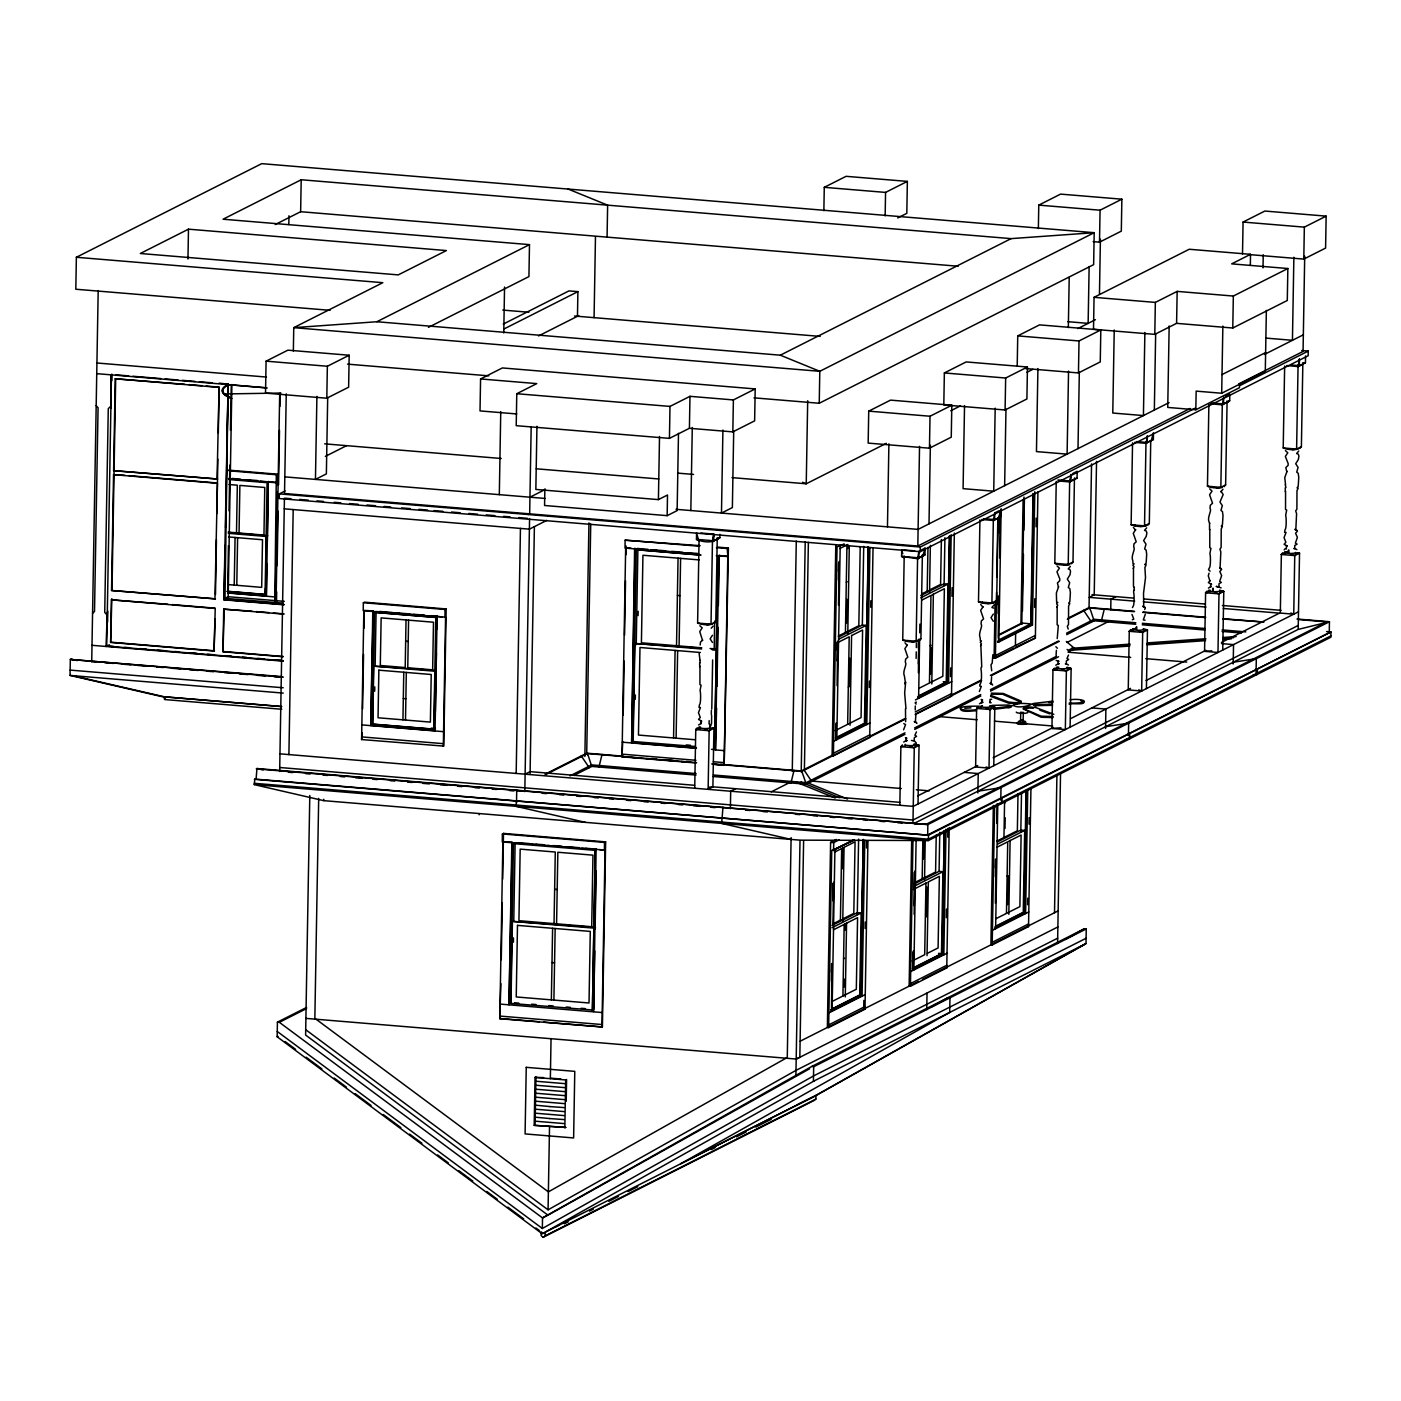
<?xml version="1.0" encoding="UTF-8"?>
<svg xmlns="http://www.w3.org/2000/svg" width="1401" height="1401" viewBox="0 0 1401 1401"><rect width="100%" height="100%" fill="white"/><g stroke="black" fill="none" stroke-linecap="round" stroke-linejoin="round"><path stroke-width="1.5" d="M754.036 397.849L819.235 403.26L1093.638 264.649L1094.199 232.689L261.724 163.654L76.372 257.276L75.812 289.236L330.076 310.321M281.794 706.594L162.218 696.682L70.05 675.422L70.33 659.451L281.881 676.595M91.713 661.867L98.193 290.55M107.317 612.167L106.038 646.474L109.383 644.793M110.872 408.427L110.784 374.82M111.467 374.47L106.721 646.124L283.335 660.764M107.597 621.991L107.789 611.116M111.8 380.757L111.922 374.242M215.053 618.839L214.055 651.027L110.626 642.446L111.362 599.838L167.84 604.251M111.537 590.504L215.404 598.857L111.537 590.504L113.551 474.659L124.777 475.324M113.621 470.666L217.505 479.019L113.621 470.666L115.232 378.778L184.634 384.277M110.626 642.446L111.835 598.63M111.992 590.276L115.688 378.55M187.962 259.01L188.487 229.169L446.394 250.569L398.252 274.894L140.328 253.493L188.487 229.169M214.055 651.027L215.246 608.174L172.148 604.602M214.948 599.085L217.435 483.012L129.085 475.675M217.05 479.247L219.099 387.131L218.311 433.067M215.491 594.497L216.437 539.665M216.892 513.607L217.856 459.038M282.844 656.736L222.987 651.763L223.722 609.155L251.97 611.221M283.755 604.794L223.897 599.838L228.118 383.874L225.001 598.315L283.282 603.148M222.987 651.763L224.178 608.927M223.897 599.838L225.298 545.129M225.596 527.687L226.752 462.33M227.015 447.077L228.118 383.874M227.68 589.278L228.433 545.69M229.046 510.84L229.852 465.079M230.447 430.212L231.218 386.623M225.001 598.315L228.188 596.721L231.901 384.504M234.23 585.093L235.07 537.476M236.489 532.8L237.329 485.201L229.028 484.501M236.787 585.303L237.61 537.704M239.046 533.01L239.886 485.411L264.771 487.478L263.948 535.077L228.188 532.117M254.264 784.63L254.807 779.079L928.478 835.206L1330.95 631.904L1330.862 637.227L928.373 840.53L800.006 840.162L323.771 800.654L254.264 784.63L928.373 840.53L928.478 835.206L254.369 779.306M256.085 779.289L256.943 768.519L927.847 824.559L1329.444 621.711L1329.269 632.131M266.085 361.16L265.525 393.121L326.801 398.217L348.621 387.201L349.182 355.241L287.888 350.162L266.085 361.16L327.361 366.256L349.182 355.241M265.472 587.965L265.367 594.409L227.312 591.257M265.77 570.802L266.365 536.478L228.328 533.326M268.327 481.471L266.383 595.95L228.03 592.816M266.33 595.985L266.891 563.57M267.276 541.959L268.291 483.625M274.806 600.924L276.33 474.921L277.468 474.186L277.275 485.079M275.226 602.64L275.752 572.151M275.857 565.636L277.153 491.611M276.05 602.483L279.692 393.523M276.505 602.728L276.68 591.817M277.135 565.654L278.099 511.12M278.554 484.939L279.5 430.405M279.92 406.413L280.147 393.313M285.068 490.98L279.324 493.888L279.237 498.546L920.194 551.696L1308.166 355.731L1308.236 351.073L1301.739 350.53M288.816 224.493L288.974 215.754M279.657 771.496L284.438 498.178L290.953 498.721M286.259 393.839L284.526 493.52L917.813 546.04L1190.202 408.444M814.331 1080.819L542.24 1233.808L277.17 1036.793L277.416 1022.152L306.626 1007.407M293.352 351.108L293.755 327.659L382.806 282.687L76.372 257.276M288.904 754.596L293.194 509.579M275.244 224.528L300.637 211.709L301.197 179.748L1011.102 238.625L1094.199 232.689L819.795 371.3L293.755 327.659L376.851 321.74L780.322 355.189L819.795 371.3L819.235 403.26M309.796 795.488L305.611 1035.041L547.966 1215.157L809.585 1068.788M316.906 396.378L315.453 479.405L326.363 473.906L327.694 397.429M314.84 1019.122L318.692 798.412M326.801 398.217L327.361 366.256M323.771 800.654L323.789 799.288M443.329 746.33L445.571 617.158L363.244 610.696L363.314 602.903L364.453 602.167L446.166 608.945L443.784 746.103L361.598 739.553L363.857 610.381L373.191 610.924L370.792 725.648L372.806 611.116M362.176 732.793L361.598 739.553M362.596 708.836L363.542 654.407M363.997 628.296L364.295 610.871M431.21 728.117L435.431 728.467L433.785 729.308L435.799 617.421L374.505 612.325L372.491 724.212L433.837 729.273M434.328 670.361L373.787 666.14L372.789 724.072L434.065 729.15L435.01 675.527M374.697 691.201L374.785 686.91M375.153 665.16L376.098 611.536L382.438 612.062M402.945 719.834L403.768 672.235M406.027 619.942L405.204 667.559L380.301 665.493L381.142 617.876L433.487 622.219L432.646 669.836L407.761 667.769L408.584 620.153M405.502 720.044L406.325 672.445M436.814 629.189L437.094 616.195L435.046 730.744M435.378 711.288L436.394 652.954M480.578 378.953L536.758 383.611L516.776 393.716L516.216 425.676L669.433 438.373L689.415 428.286L732.828 431.876L754.631 420.86L755.192 388.918L502.381 367.938L480.578 378.953L480.018 410.913L516.759 413.96M499.316 494.658L500.752 411.614M503.747 332.948L504.553 287.065M601.957 1027.213L605.039 850.092L502.276 841.948L502.346 834.155L503.484 833.402L605.635 841.878L602.412 1026.968L499.807 1018.737L502.889 841.633L512.241 842.159L509.001 1004.832L511.838 842.369M499.807 1018.737L500.875 983.66M501.278 959.703L502.276 903.085M502.696 879.145L503.484 833.402M510.98 1003.256L512.416 921.368L595.495 927.444M516.181 773.44L520.454 528.422M513.396 942.225L513.466 937.917M513.782 920.352L515.13 842.772L519.438 843.122M516.514 802.983L516.724 790.462L521.119 790.97M301.197 179.748L223.057 219.221L529.49 244.632L528.93 276.592L428.461 327.344M524.815 791.653L529.578 518.51M531.172 427.27L529.666 513.852L528.3 514.535M530.086 773.317L534.394 526.636M536.951 426.307L535.847 489.439L658.417 499.614L667.506 495.008L667.156 515.656L544.569 505.498L544.866 488.984M534.201 1125.336L565.741 1127.42L534.201 1125.336L535.042 1077.404L543.606 1077.579M535.112 1124.88L535.935 1076.931M1086.09 938.267L813.508 1075.95L542.345 1228.484L542.52 1217.924L279.342 1022.31L277.416 1022.152M543.08 1237.346L545.112 1235.857L545.182 1232.215L815.925 1095.442L815.872 1099.102L813.841 1100.591L543.08 1237.346L541.101 1235.524L541.171 1231.882L543.15 1233.353M551.346 999.876L552.607 928.303M1057.667 938.197L795.996 1070.364L548.071 1209.834L549.525 1126.614M550.348 1078.665L551.048 1038.561M554.043 923.609L555.286 852.036L520.174 849.129L518.93 920.702L591.695 926.726L592.956 855.153L557.843 852.246L556.582 923.819M553.903 1000.086L555.164 928.513M577.475 316.276L577.895 291.636L568.964 290.9L503.239 324.104M564.848 1127.875L565.671 1079.943L566.582 1079.488L566.197 1101.274M584.865 756.47L588.945 522.888M594.077 317.659L595.478 236.804M586.704 754.123L590.732 524.009M588.35 756.05L591.782 766.417L573.92 775.436M595.25 850.354L592.413 1010.174L595.25 850.354L513.484 843.612L510.7 1003.396L592.693 1010.033M596.108 849.356L593.674 1011.61M607.071 237.119L607.631 205.159L568.141 189.065M593.709 1009.456L594.725 950.964M595.11 929.301L596.125 870.809M695.912 762.95L622.009 756.82L625.669 547.756L631.028 548.194M622.727 741.392L622.009 756.82M623.182 715.351L624.128 661.079M624.583 635.038L625.529 580.767M625.984 554.726L626.142 546.04M634.6 548.491L631.658 742.688M635.056 548.264L631.606 742.705L696.49 748.064M636.299 549.7L700.763 555.076L636.299 549.7L632.902 741.497L695.544 746.523M633.182 741.339L634.898 643.462L700.763 648.138M635.266 699.327L635.354 694.984M636.229 644.6L637.893 548.894M638.085 615.634L638.155 611.291M658.417 499.614L659.521 436.482M669.433 438.373L669.993 406.413L689.975 396.325L733.388 399.933L755.192 388.918M678.487 433.312L677.138 510.612L667.156 515.656M673.566 737.959L675.089 650.397M676.525 645.721L678.049 558.158M676.105 738.169L677.646 650.607M679.082 645.931L680.606 558.369M689.415 428.286L689.975 396.325M690.833 510.542L692.287 427.498M694.721 788.185L695.754 729.588L697.243 727.837M699.046 541.136L697.61 623.06L701.743 624.408M699.957 666.158L699.94 684.546L701.095 685.212L700.062 690.325C700.78 691.971 701.025 704.09 699.397 705.018L698.994 707.417L700.447 707.523L698.451 712.724L700.272 717.4L698.521 719.431L701.761 721.13L700.815 720.744L700.938 723.722M700.185 645.02L700.482 642.096L702.689 640.082M702.531 640.45L699.747 631.571L702.181 627.911L699.852 625.722M709.081 723.984L709.151 720.604M710.657 728.958L709.151 730.709L708.135 789.288L712.899 786.889L713.932 728.292L712.461 728.047M706.857 624.828L711.025 624.163L712.479 540.085M719.904 534.359L719.851 537.686L713.722 540.786L696.472 539.35L698.644 540.523L696.595 532.695L696.472 539.35C701.341 541.592 709.134 543.01 713.722 540.786L713.827 534.114L700.903 533.045M711.515 724.002L711.673 715.456M711.778 709.046L712.636 659.941M714.668 621.081L714.195 648.838L710.062 648.505M714.3 623.498L715.788 621.764L717.259 537.669M724.405 750.638L715.473 749.903L718.871 555.479L727.802 556.232L724.159 765.296L713.284 764.386M715.473 749.903L716.594 708.205M716.979 686.35L718.013 627.368M718.38 605.53L719.326 555.251M722.916 430.037L721.48 513.081L732.373 507.582L733.704 431.088M722.11 817.939L722.969 807.169M727.802 556.232L727.259 548.754L728.397 548.001L724.159 765.296M732.828 431.876L733.388 399.933M730.376 808.71L730.692 791.232L735.683 788.71M787.257 1058.315L791.11 837.605M792.265 771.163L796.293 541.049M795.908 1075.688L800.006 840.53M801.214 771.916L805.225 541.784M807.694 400.739L806.24 483.783L731.987 477.618M804.384 770.305L808.377 542.362M803.614 840.758L799.831 1057.212L796.206 1059.051L305.908 1018.387M823.858 210.763L824.278 187.331L846.081 176.316L907.358 181.394L906.815 213.355L897.726 217.943M836.344 839.462L830.6 842.369L827.361 1027.458L828.639 1027.581L864.995 1009.21L867.937 840.775M835.784 545.269L832.106 755.804L833.385 755.91L869.723 737.556L873.033 548.159M828.639 1027.581L831.739 850.46L854.54 839.987M833.385 755.91L837.045 546.845L844.523 544.096M831.494 972.224L831.634 963.555M832.877 892.069L833.035 883.418M835.697 730.814L835.819 724.264M837.115 649.994L837.22 643.444M838.481 571.345L838.639 562.607M831.494 980.893L831.791 963.573M832.894 900.755L833.192 883.418M835.977 724.282L835.714 739.57L836.817 739.658L840.215 545.252M837.08 660.922L837.43 641.273M838.481 580.102L838.796 562.624M831.476 1007.512L832.071 964.308M832.912 925.448L833.665 882.262M836.292 722.741L836.187 738.012L865.258 723.319L868.34 546.828M837.097 685.719L837.693 642.113M838.499 605.092L839.111 561.486M840.407 920.107L841.668 848.533M845.433 632.481L846.957 544.919M842.211 868.795L842.561 848.078M846.484 623.27L846.904 599.243M847.798 548.614L847.868 544.464L839.829 548.527M842.754 921.368L844.05 847.465M847.78 633.742L849.304 545.987M842.929 996.006L844.173 924.432M847.658 724.352L849.199 636.79L836.695 643.094M843.98 987.25L844.12 978.966M844.961 930.404L845.083 923.96M849.724 658.19L849.216 686.595L848.323 687.068M845.276 996.934L846.572 923.031M850.022 725.28L851.58 635.389M860.214 546.688L858.831 625.704L838.288 636.089M857.289 914.538L858.603 839.111M862.351 624.706L863.716 546.408M868.725 411.141L868.165 443.101L929.458 448.197L951.261 437.182L951.822 405.222L890.528 400.126L868.725 411.141L930.019 416.237L951.822 405.222M832.124 925.431L857.324 912.699L861.142 913.014L859.724 994.92L830.635 1009.596M839.076 636.807L862.333 625.056L866.168 625.389L864.452 723.266L835.381 737.942M868.182 546.81L865.258 723.319M860.512 994.973L863.226 839.497L860.512 994.973L831.283 1009.648M863.506 840.11L860.95 996.076L830.811 1011.207M868.62 547.476L865.695 724.422L835.539 739.553M864.785 840.215L862.07 996.181L860.792 996.076M869.898 547.581L866.799 724.527L865.538 724.405M863.857 1000.402L863.716 1009.105L864.995 1009.21M865.117 928.53L865.24 921.998M866.519 847.973L866.641 841.441M869.32 687.523L869.443 681.026M870.721 607.228L870.844 600.714M885.152 215.859L885.555 192.41L907.358 181.394M887.463 526.846L888.899 443.802M899.845 805.26L900.878 746.68L902.367 744.929M904.205 556.057L902.734 640.134L906.867 641.483M904.818 683.846L905.641 681.989L904.661 693.162L905.939 708.486M911.683 840.267L909.144 986.164L910.422 986.269L946.761 967.916L949.213 827.623M912.962 823.42L914.275 747.784L915.781 746.033M911.981 641.903L916.149 641.255L917.602 557.16M917.813 546.04L919.546 446.359M910.422 986.269L912.979 839.479M915.238 709.957L915.308 705.964M916.131 658.452L916.254 651.903M916.324 647.542L916.412 643.164M916.044 704.143L915.413 702.584M916.359 743.143L914.17 740.551M912.874 952.575L912.734 969.912L913.855 970.017L916.114 840.04M914.135 889.775L914.275 872.438M918.355 648.015L918.513 639.276M913.522 951.086L913.207 968.354L913.364 951.069M914.153 905.729L914.748 871.177L914.153 914.38M918.373 664.004L918.793 640.029M920.194 551.696L920.282 547.038L1195.158 408.181M918.373 672.743L918.951 640.047M918.601 698.363L919.616 639.381M919.739 632.832L919.897 624.093M918.023 803.964L919.056 745.367L914.923 744.036M919.424 640.59L920.912 638.838L922.383 554.761M920.492 550.435L925.098 548.106L924.975 554.761L917.585 558.684L901.596 556.425L901.719 549.77L902.752 553.693M929.458 448.197L930.019 416.237M922.191 878.812L922.856 840.372M927.199 591.169L927.97 547.458M929.003 523.886L930.369 445.22M923.434 859.058L923.767 839.917M924.537 880.073L925.22 840.95M929.546 592.43L930.369 545.357M925.938 883.12L924.695 954.694L912.209 960.998M926.254 916.955L926.779 886.956M930.492 674.301L930.965 647.367M927.042 955.622L928.338 881.719M931.788 683.968L933.364 594.077M926.744 1009.613L927.042 992.959M936.236 835.171L935.588 872.035L915.046 882.42M941.384 539.56L940.596 584.41L929.896 589.821M944.362 372.946L943.801 404.907L1005.095 409.985L1026.898 398.97L1027.458 367.009L966.165 361.931L944.362 372.946L1005.655 378.025L1027.458 367.009M939.09 871.072L939.773 832.282M944.081 585.583L944.922 537.721M913.89 884.119L939.09 871.387L942.926 871.72L941.49 953.608L912.419 968.301M920.842 595.513L944.116 583.762L947.934 584.077L946.235 681.954L919.091 695.667M942.12 953.661L944.274 830.565L942.295 953.678L913.049 968.354M946.866 682.007L949.423 536.005M917.795 696.7L947.023 682.024L949.58 536.023M912.576 969.912L942.715 954.782L944.712 831.301M949.86 536.741L947.461 683.128L917.48 698.258M946.025 829.234L943.836 954.869L942.558 954.764M951.174 534.674L948.582 683.215L947.304 683.11M946.358 917.725L946.516 909.004M947.759 837.15L947.917 828.429M950.561 676.613L950.719 667.927M951.962 596.301L952.12 587.614M915.151 714.615L951.507 696.262L954.344 533.063M964.536 405.607L963.082 488.651L993.729 491.191L995.183 408.146M979.929 519.946L978.493 601.87L982.626 603.218M977.88 792.948L978.231 773.562L964.186 772.389M980.84 644.968L981.751 667.016M989.982 702.794L990.034 699.414L991.68 699.327M978.126 706.664L976.637 708.398L975.621 766.995L989.018 768.116L990.034 709.519L991.54 707.768M987.74 603.638L991.908 602.99L993.362 518.895M999.316 510.612L994.71 512.941L994.605 519.596L993.537 520.507L981.856 519.473M1037.931 491.874L1035.374 638.05L995.393 658.242L994.115 658.137L995.113 601.484M995.393 658.242L996.549 592.518M996.812 577.3L997.827 518.58M993.782 765.699L994.815 707.102L990.682 705.771M995.183 602.325L996.671 600.574L998.107 518.65M993.344 805.487L990.91 944.852L992.188 944.957L1028.527 926.604L1030.943 788.483M992.188 944.957L994.605 806.853M998.195 604.742L998.353 596.003L998.212 613.498M999.613 523.904L999.719 517.337M999.613 532.66L999.894 517.354M998.23 638.173L998.79 596.879M999.631 557.808L1000.191 516.514M997.705 641.903L998.825 641.991L1001.155 508.703M995.41 867.955L995.551 859.286M995.41 876.623L995.726 859.303M995.393 903.295L995.988 860.091M996.794 823.403L996.969 803.946M995.621 928.705L997.775 805.242M1005.095 409.985L1005.655 378.025M1004.64 485.674L1005.971 409.197M1000.769 800.129L1000.997 787.625L977.916 791.197M1003.957 837.5L1004.552 803.211L1005.463 802.755M1005.007 828.464L1005.2 817.764M1006.461 913.382L1007.722 841.808L997.004 847.22M1007.897 707.628L1009.963 707.47L1010.191 705.771M1007.512 904.643L1008.019 875.643L1007.109 876.098M1017.214 365.714L1017.739 335.89L1039.542 324.874L1100.818 329.953L1100.258 361.913L1078.455 372.929L1025.62 368.551M1008.825 914.31L1010.103 840.407M1015.427 645.493L1015.637 633.497M1016.513 704.143L1014.692 703.792L1016.355 703.617M1017.441 703.547L1017.739 702.847M1018.002 793.859L1017.354 830.74L996.812 841.108M998.545 635.389L1020.944 624.058L1023.115 499.929M998.72 634.723L1021.802 623.06L1024.008 497.092M1021.031 712.426L1023.378 712.391L1023.063 720.499L1020.576 720.359L1020.699 712.233M1022.45 611.064L1023.448 554.253M1023.868 530.208L1024.394 499.632M1020.821 831.931L1021.504 793.141M997.6 841.843L1020.856 830.092L1024.691 830.408L1023.255 912.296L996.129 926.008M994.833 927.042L1024.061 912.366L1026.005 791.425M1027.563 708.205L1024.954 706.769M1026.495 789.989L1024.324 913.452L1025.602 913.557L1027.756 790.094M1026.653 790.006L1024.499 913.47L994.5 928.618M998.037 640.327L1030.891 623.813L1033.01 493.485M1033.465 493.817L1031.171 624.899L997.547 641.886M1033.623 493.817L1031.329 624.916L1032.449 625.004L1034.779 491.733M1038.369 228.556L1038.771 205.124L1060.575 194.109L1121.868 199.187L1121.308 231.147L1099.505 242.163L1093.165 241.637M1027.633 904.731L1027.756 898.181M1029.034 824.156L1029.157 817.624M1037.913 368.551L1036.46 451.595L1067.107 454.134L1068.543 371.09M1034.621 607.439L1034.779 598.717M1036.04 526.811L1036.18 518.107M1034.201 705.333L1033.763 704.353C1003.484 700.342 1012.608 711.235 1030.681 704.791M1036.232 705.404L1034.586 704.913M1067.86 669.223L1066.371 670.956L1065.338 729.553L1051.941 728.45L1052.957 669.853L1054.445 668.102M1056.249 481.401L1054.813 563.325L1058.946 564.656M1057.16 606.423L1057.142 624.811L1058.315 625.476L1057.23 638.576M1054.515 912.734L1056.914 775.453M1057.58 943.521L1060.539 773.615M1068.333 327.571L1069.208 277.31M1064.06 565.093L1068.227 564.428L1069.681 480.35M1070.101 727.154L1071.135 668.557L1067.002 667.209M1071.502 563.762L1072.991 562.029L1074.462 477.934M1078.455 372.929L1079.015 340.968L1100.818 329.953M1077.999 448.618L1079.33 372.141M1089.137 266.54L1088.139 323.368L1067.72 321.67M1250.515 254.334L1189.239 249.255L1094.058 297.327L1093.498 329.288L1154.792 334.366L1176.595 323.351L1232.775 328.009L1287.291 300.479L1287.852 268.519L1231.672 263.861L1250.515 254.334L1250.34 264.999M1089.032 608.016L1091.554 463.906M1090.661 610.433L1094.093 620.801L1066.686 634.653M814.822 1096.125L1086.003 943.591L1086.248 928.933L1084.339 928.775L811.757 1066.459L542.52 1217.924L547.966 1215.157M1099.505 242.163L1100.065 210.203L1121.868 199.187M1096.545 461.384L1094.216 594.83L1089.225 597.369L1134.687 601.134M1099.47 293.825L1100.415 239.186M1105.547 728.467L1105.879 709.081L1091.834 707.908M1114.233 329.988L1112.779 413.032L1143.426 415.572L1144.88 332.527M1110.73 609.82L1110.923 599.155L1115.914 596.633M1130.765 629.557L1129.276 631.308L1128.243 689.905L1141.657 691.008L1142.673 632.411L1144.162 630.678M1132.551 442.839L1131.132 524.78L1135.265 526.111M1128.435 735.648L1128.663 723.126L1105.564 726.716M1133.479 567.878L1133.462 586.266L1134.425 587.369M1140.361 526.548L1144.529 525.883L1146 441.805M1146.421 688.591L1147.454 630.012L1143.321 628.664M1147.804 525.217L1149.31 523.484L1150.729 441.543M1154.792 334.366L1155.352 302.406L1177.155 291.39L1233.335 296.049L1287.852 268.519M1153.461 434.398L1153.373 439.389L1145.983 443.329L1134.477 442.366M1154.336 410.073L1155.667 333.578M1169.17 325.978L1167.733 407.428L1195.824 409.757L1239.447 387.727L1239.517 383.594M1176.595 323.351L1177.155 291.39M1195.824 409.757L1196.156 391.124L1221.69 393.243L1265.296 371.212L1266.364 310.392M1220.499 592.115L1218.993 593.866L1217.977 652.463L1204.562 651.342L1205.596 592.746L1207.084 591.012M1208.888 404.294L1207.452 486.217L1211.585 487.566M1209.799 529.333L1209.781 547.703L1210.937 548.369L1209.904 553.483C1210.622 555.146 1210.849 567.265 1209.238 568.176L1208.503 569.664L1210.079 571.17M1210.604 587.299L1210.657 583.919L1211.602 584.305L1208.362 582.606L1210.114 580.574M1221.69 393.243L1222.863 326.1M1216.681 487.986L1220.849 487.338L1222.32 403.243M1222.74 650.046L1223.774 591.45L1219.641 590.119M1224.124 486.672L1225.63 484.921L1227.101 400.844M1232.775 328.009L1233.335 296.049M1233.195 663.986L1233.545 644.6L1221.497 643.602M1242.512 254.019L1243.072 222.058L1264.875 211.043L1326.152 216.139L1325.591 248.082L1303.788 259.097L1248.851 254.544M1263.019 267.836L1263.247 254.719M1256.049 673.251L1256.312 658.645L1233.23 662.235M1282.843 552.747L1281.355 554.481L1280.321 613.078L1293.736 614.181L1294.752 555.602L1296.258 553.85M1284.647 366.029L1283.211 447.952L1287.344 449.301M1285.558 491.05L1285.54 509.439L1286.696 510.104L1285.663 515.218C1286.381 516.881 1286.608 529 1284.997 529.911L1284.594 532.327L1286.048 532.415L1284.052 537.616L1285.873 542.292L1284.122 544.324L1287.361 546.022L1286.416 545.654L1286.363 549.034M1293.876 257.259L1292.44 340.303L1265.874 338.096M1292.44 449.721L1296.608 449.073L1298.079 364.978M1305.557 355.924L1305.452 362.579L1298.254 366.589L1299.305 365.679L1299.428 359.024L1298.254 366.589L1286.573 365.556M1303.788 259.097L1304.349 227.137L1326.152 216.139M1298.202 628.821L1299.533 553.185L1298.062 552.94M1299.9 448.408L1301.389 446.656L1302.86 362.579M1304.716 256.138L1303.053 351.441L1238.834 383.874M1010.033 707.347L1008.335 707.12M598.963 767.012L602.045 754.438M790.952 782.931L794.052 770.357M1101.274 621.396L1104.356 608.822M916.937 723.354L915.361 722.023L915.851 715.21M991.61 676.928L991.12 683.758L992.696 685.089M992.871 654.687L992.171 663.163L990.98 664.774L991.715 670.781M712.654 541.679L713.827 534.114L712.461 541.609L719.851 537.686L717.627 539.175M1299.428 359.024L1298.254 366.589L1305.452 362.579L1302.825 364.102M917.585 558.684L918.951 551.206L918.846 557.861L917.585 558.684L924.975 554.761L922.348 556.285M993.344 520.419L998.51 517.985L1000.857 509.841L1000.734 516.496L993.537 520.507L994.71 512.941M1072.571 473.608L1077.176 471.279L1077.054 477.951L1069.663 481.874L1071.029 474.379L1070.924 481.051L1069.856 481.944L1058.175 480.911M1146.176 443.399L1147.349 435.834L1147.226 442.488L1145.983 443.329M1222.495 404.854L1223.668 397.289L1223.546 403.943L1222.495 404.854L1210.814 403.821M711.323 714.79L711.375 710.395M1145.317 614.216L1143.321 619.907L1145.037 620.188M903.575 729.816L905.571 724.597L903.785 723.581M979.334 691.534L981.33 686.332L979.877 686.245L979.824 684.669M922.751 556.25L925.098 548.106M1151.149 440.877L1153.478 432.734M446.166 608.945L445.028 609.68L444.958 617.473M700.15 545.654L625.109 540.278L625.039 548.071L698.924 554.201M605.635 841.878L604.496 842.614L604.409 850.407M711.2 628.208L713.144 626.142M699.712 660.011L700.325 662.655M699.659 662.883L699.694 666.771M698.574 724.947L701.411 723.231M905.484 708.713L905.624 721.708M903.698 742.04L906.535 740.323M916.447 731.882L914.923 735.28L916.622 736.296L914.275 737.697L914.223 741.076L911.473 740.428M981.19 667.279L980.945 669.135C981.681 670.799 981.908 682.917 980.28 683.828M979.457 703.775L982.294 702.041M1056.407 650.257L1056.056 655.265M1055.776 665.212L1058.613 663.496M1068.525 655.055L1067.002 658.452L1068.7 659.468L1066.354 660.869L1066.301 664.249L1065.355 663.864M1133.969 587.439L1134.372 589.909M1133.829 590.189L1133.567 592.045C1134.302 593.691 1134.53 605.81 1132.919 606.738L1132.446 607.579M1144.687 609.523L1145.335 607.981L1142.621 606.195L1143.496 606.545M1209.536 523.186L1209.536 529.928M1209.045 573.167L1208.292 575.881L1209.904 581.047M1208.415 588.122L1211.252 586.389M1285.295 484.904L1285.925 487.566M1285.26 487.776L1285.295 491.663M1284.174 549.857L1285.418 548.527M980.577 645.581L981.4 643.724L980.262 642.341L981.453 640.922L980.297 640.467L980.227 638.05C977.705 632.832 983.309 626.51 981.068 623.848L981.365 620.923L983.572 618.892L980.63 610.398L983.082 606.738M1056.897 607.036L1057.72 605.179L1056.582 603.778L1057.773 602.377L1056.617 601.922L1056.372 593.008L1058.631 586.669M1133.216 568.473L1134.039 566.617L1132.901 565.233L1134.074 563.832L1132.936 563.36L1132.866 560.96C1130.344 555.742 1135.948 549.42 1133.689 546.74L1133.987 543.816L1136.211 541.802L1133.269 533.291L1135.703 529.631M281.338 706.489L164.32 696.787L164.285 699.117L165.178 698.661M712.461 635.231L710.114 638.856L712.479 642.481M993.344 614.058L990.997 617.683L993.362 621.291M1023.273 708.976L1041.171 717.259L1053.097 717.575M1287.011 471.296L1284.77 477.636L1285.558 484.904M994.027 604.952L991.89 607.456L993.624 608.087M1070.346 566.407L1068.21 568.911L1069.944 569.542L1070.539 571.608L1069.926 574.9L1067.317 579.121L1069.681 582.746L1068.333 587.474L1069.839 588.718L1070.382 592.763L1069.821 601.694L1068.63 603.271L1069.786 603.551L1068.595 606.073L1068.49 624.618L1067.299 626.212L1068.21 629.067M1146.666 527.844L1144.529 530.366L1146.263 530.997L1146.859 533.063L1146.228 536.355L1143.636 540.576L1146 544.201L1144.652 548.929L1146.158 550.173L1146.683 554.218L1146.141 563.132L1144.95 564.726M1220.849 491.804L1222.985 489.299M1298.745 451.034L1296.608 453.539L1298.342 454.169L1298.937 456.236L1298.324 459.528L1295.715 463.766L1298.079 467.374L1296.731 472.102L1298.237 473.345L1298.762 477.408L1298.219 486.322L1297.028 487.916L1298.184 488.196L1296.976 490.7L1296.888 509.246L1295.68 510.84L1296.59 513.694L1295.82 529.841L1297.414 531.172L1295.575 533.203L1297.396 537.389L1295.4 543.098L1297.098 544.113L1294.752 545.497L1294.682 548.877L1293.753 548.491M915.221 703.039L916.184 701.989M110.224 406.78L108.28 408.619L104.725 612.36L106.599 614.514M92.554 613.34L94.515 611.501L98.07 407.761L96.179 405.607M833.49 850.617L833.788 842.807L830.6 842.369M712.654 541.679L713.722 540.786M917.778 558.771L918.846 557.861L901.596 556.425L903.768 557.616M993.537 520.507L994.605 519.596L983.835 518.703M1069.856 481.944L1070.924 481.051L1058 479.965M1020.558 720.307L1023.308 720.394M1025.917 723.581L1018.229 723.704M998.51 517.985L1000.734 516.496L998.107 518.02M907.323 645.003L904.871 648.663L907.813 657.157L905.606 659.188L905.309 662.113C907.55 664.774 901.946 671.097 904.468 676.315L905.396 682.532M960.438 708.818C960.911 712.934 972.924 710.727 976.444 710.727M1150.746 440.912L1153.373 439.389L1147.226 442.488L1136.456 441.595M1222.302 404.766L1229.693 400.844L1229.798 394.189L1225.21 396.518M228.363 384.767L226.524 385.8A97.264 18.055 1 0 0 223.495 392.77L224.388 393.891M785.979 1058.21L548.386 1191.866L316.118 1019.245M932.068 1006.618L948.057 997.617L949.966 997.775L949.703 1012.433L680.553 1163.828L813.911 1096.58L1085.092 944.046M1065.373 939.441L1084.339 928.775M554.761 1227.276L558.614 1225.262M219.169 383.138L227.662 384.102M376.851 321.74L529.49 244.632M504.448 328.745L577.895 291.636M538.544 335.942L578.753 315.628M325.347 456.393L346.59 445.658M780.322 355.189L1011.102 238.625M529.946 497.197L545.392 489.404M546.775 520.384L529.403 529.158L284.245 508.826M435.799 617.421L374.452 612.36M1077.807 328.587L1095.424 319.691M886.308 443.346L806.24 483.783L802.58 482.294M950.736 410.791L960.508 405.852M1026.898 372.316L1032.765 369.356M839.374 546.232L843.402 544.288M699.064 623.305L697.61 623.06L711.025 624.163L715.788 621.764M1222.022 374.592L1265.628 352.562M1169.082 402.612L918.093 529.385L676.053 509.316M1264.42 354.453L1303.333 334.804M846.309 582.203L847.22 581.748M1240.008 385.538L1308.236 351.073M1069.663 481.874L1077.054 477.951L1074.427 479.457M525.112 774.175L530.121 771.653L694.563 785.296M544.954 774.28L586.721 753.178L623.62 756.225M545.9 774.525L587.334 753.58L696.63 762.652M921.84 593.884L928.11 590.714M516.549 800.794L516.023 806.328L585.513 822.369M839.024 639.084L866.168 625.389M920.807 597.789L947.934 584.077M569.997 775.874L591.712 764.893L696.104 773.562M851.878 635.424L862.596 630.03L861.072 717.575L850.354 722.986M922.033 599.996L930.965 595.478L929.441 683.04L918.723 688.451M931.875 595.022L944.362 588.718L942.838 676.28L930.352 682.585M710.097 727.977L713.932 728.292L709.151 730.709L695.754 729.588L700.518 727.172L699.064 726.926M904.188 640.397L902.734 640.134L916.149 641.255L920.912 638.838M979.947 602.132L978.493 601.87L991.908 602.99L996.671 600.574M1056.266 563.57L1054.813 563.325L1068.227 564.428L1072.991 562.029M1132.586 525.025L1131.132 524.78L1144.529 525.883L1149.31 523.484M1208.905 486.48L1207.452 486.217L1220.849 487.338L1225.63 484.921M1284.664 448.215L1283.211 447.952L1296.608 449.073L1301.389 446.656M930.089 645.756L931 645.301M998.825 641.991L1032.449 625.004M835.171 730.657L848.568 723.879M1068.298 618.034L1089.032 607.561L1134.565 611.326M995.446 655.58L1035.409 635.389M1067.334 619.242L1089.645 607.981L1134.215 611.677M994.115 658.137L1014.096 648.05M1015.918 647.122L1035.374 638.05M833.648 741.269L869.986 722.916M915.413 699.957L951.752 681.604M279.342 1022.31L306.591 1008.545M1066.581 633.164L1094.023 619.295L1135.861 622.762M833.437 753.248L869.776 734.895M915.203 711.953L951.542 693.6M832.93 754.946L801.232 770.953L720.692 764.281M869.863 736.296L904.853 718.625M951.507 695.054L980.647 680.326M990.367 675.422L1058.403 641.063M711.726 763.895L801.827 771.373L905.799 718.871M915.518 713.95L981.593 680.571M991.313 675.667L1059.349 641.308M277.17 1036.793L278.081 1036.337M771.268 791.845L790.199 782.283M1067.019 642.464L1108.664 621.431M722.11 817.834L721.568 823.385L791.075 839.409M904.923 732.828L806.223 782.686L713.372 774.998M914.625 727.925L980.718 694.546M990.437 689.642L1056.512 656.263M1068.298 651.85L1073.744 649.101L1073.586 647.63L1068.175 650.362L1067.124 649.434M713.302 776.504L806.275 784.21L905.028 734.334M914.748 729.413L980.823 696.034M990.542 691.131L1058.578 656.771M1069.681 668.295L1071.135 668.557L1066.371 670.956L1052.957 669.853L1056.144 668.242M1145.983 629.75L1147.454 630.012L1142.673 632.411L1129.276 631.308L1134.039 628.891L1132.586 628.646M1222.302 591.204L1223.774 591.45L1218.993 593.866L1205.596 592.746L1208.765 591.152M1295.697 552.87L1299.533 553.185L1294.752 555.602L1281.355 554.481L1286.118 552.082L1284.664 551.819M905.046 746.015L900.878 746.68L914.275 747.784L919.056 745.367L917.585 745.122M980.805 707.75L976.637 708.398L990.034 709.519L994.815 707.102L993.362 706.857M1020.523 724.124L1021.889 723.441M917.76 795.856L977.723 765.559M993.186 757.748L1053.149 727.452M1070.557 718.66L1130.519 688.364M1146 680.553L1205.963 650.274M1221.427 642.446L1279.463 613.148L1223.283 608.472M833.63 842.614L839.374 839.724M1298.499 611.782L913.259 806.381L279.972 753.843M834.068 849.847L853.454 840.057L834.225 849.864M834.523 852.141L855.065 841.773L853.804 913.347L843.104 918.758M1298.272 625.424L913.014 820.023L279.727 767.503M914.871 823.052L1298.202 629.417L1329.444 621.711L1296.993 619.014M1330.88 635.896L928.408 839.199L254.299 783.299M922.786 844.523L923.697 844.05M833.28 923.714L841.318 919.651M832.071 927.707L861.142 913.014M913.837 886.395L942.926 871.72M997.547 844.12L1024.691 830.408M833.455 929.826L857.57 917.655L856.326 989.229L832.212 1001.417M913.452 889.425L926.849 882.665M928.635 881.754L939.353 876.343L938.092 947.934L927.392 953.328M1008.632 841.353L1021.119 835.049L1019.875 906.622L995.761 918.793M843.577 958.722L844.488 958.249M828.902 1012.923L865.24 994.57M910.668 971.611L947.023 953.258M992.451 930.317L1028.789 911.963M828.692 1024.902L865.03 1006.548M910.457 983.607L946.813 965.254M992.241 942.295L1028.579 923.942M800.111 1041.241L918.566 981.4M922.453 979.439L1058.14 910.895M796.188 1059.138L1057.86 926.954M813.491 1066.826L1086.248 928.933M1086.003 943.591L813.421 1081.274L813.683 1066.616L811.757 1066.459M564.323 1223.809L568.193 1221.847M589.453 1211.112L593.323 1209.151M608.805 1201.34L618.471 1196.454M628.138 1191.568L637.805 1186.682M711.305 1149.556L715.175 1147.612M736.436 1136.859L746.103 1131.973M755.787 1127.087L771.25 1119.276M545.112 1235.857L815.872 1099.102M798.202 1104.233L813.911 1096.58M1132.323 619.785L1133.794 619.119L1131.973 614.444M1059.384 663.671L1057.965 664.389L1058.018 661.009L1058.963 661.395L1056.144 660.396M983.064 702.234L981.646 702.952L981.698 699.572L982.644 699.957L981.19 699.502M907.305 740.499L905.887 741.217L905.939 737.837L906.885 738.222L905.431 737.784M993.554 708.311L1011.137 706.104A7.04 1.313 1 0 0 1008.475 705.036L991.943 705.368M1035.899 703.582L1033.255 704.58A7.04 1.313 1 0 0 1035.934 705.649L1052.466 705.316M1253.002 675.159L1257.275 674.406L1257.362 669.083L1256.137 668.977M1125.336 739.64L1129.626 738.887L1129.714 733.564L1128.47 733.459M997.687 804.121L1001.96 803.368L1002.048 798.045L1000.822 797.94M1281.355 554.481L1285.523 553.833M1205.596 592.746L1209.763 592.098M1129.276 631.308L1133.444 630.643M1052.957 669.853L1057.125 669.205M695.754 729.588L699.922 728.94M1020.173 720.885C1012.345 722.688 1032.099 722.653 1023.273 720.92M991.295 693.127L1003.221 693.442L1021.171 701.113L1019.735 702.216A7.04 1.313 1 0 1 1014.236 702.619L1008.562 702.041L990.612 695.316M991.278 694.195L1002.223 694.248M1053.114 716.506L1041.188 716.191L1023.255 708.521L1024.674 707.4A7.04 1.313 1 0 1 1030.19 706.997L1035.847 707.593L1053.815 714.317M1053.009 701.148L1033.273 703.512A7.04 1.313 1 0 0 1035.952 704.598L1052.484 704.248M1070.084 699.8C1082.57 697.803 1094.829 703.477 1069.191 703.127M1048.719 702.566L1052.992 702.216M976.462 709.659C960.596 712.146 948.477 705.649 979.404 706.209M993.537 709.379L1011.119 707.172A7.04 1.313 1 0 0 1009.578 706.332M1019.455 703.53L1016.811 702.917M1010.646 705.964L1013.729 705.526M1026.67 707.452L1027.581 707.382M1024.919 708.118L1025.847 708.048M1227.066 402.367L1229.693 400.844L1223.546 403.943L1210.622 402.875M1071.712 648.295L1130.134 644.127M1147.454 642.901L1205.876 638.733M1223.178 637.49L1236.172 636.562M1073.516 649.118L1129.784 645.108M1147.086 643.865L1205.525 639.697M1222.828 638.453L1233.651 637.683M1069.173 650.379L1129.766 646.054M1147.069 644.81L1205.49 640.642M1222.81 639.416L1231.461 638.786M1204.562 651.342L1211.83 650.835M1051.941 728.45L1061.03 727.802M709.274 787.152L712.899 786.889M964.764 708.258L971.033 707.838M1069.173 704.195C1070.749 702.724 1086.668 705.526 1083.481 701.498M231.498 398.549L224.51 394.014M224.107 393.961L280.901 393.051M914.906 824.033L926.621 824.068L1326.852 621.886L1298.692 619.557M1016.425 703.004L1014.692 703.267L1016.198 703.6M1007.914 707.102L1009.596 707.155M564.673 1083.621L536.706 1081.309M564.603 1087.614L536.636 1085.302M564.533 1091.607L536.565 1089.295M564.463 1095.6L536.495 1093.288M564.393 1099.61L536.425 1097.281M564.323 1103.603L536.355 1101.274M549.963 1106.58L564.253 1107.596M564.183 1111.588L536.215 1109.277M564.113 1115.581L536.145 1113.27M549.752 1118.558L564.043 1119.574M563.973 1123.567L536.005 1121.255M1033.273 708.258L1030.173 708.065A7.04 1.313 1 0 0 1027.108 708.153M824.278 187.331L885.555 192.41M1038.771 205.124L1100.065 210.203M1243.072 222.058L1304.349 227.137M300.637 211.709L958.196 266.243M1094.058 297.327L1155.352 302.406M1017.739 335.89L1079.015 340.968M1290.689 364.961L1299.305 365.679M502.784 310.076L528.877 312.248M574.515 316.031L820.198 336.398M347.536 364.137L488.844 375.853M516.776 393.716L669.993 406.413M96.932 362.999L266.435 377.062M115.758 374.82L128.629 375.888M132.92 376.256L160.8 378.568M165.09 378.918L177.962 379.986M182.253 380.336L195.124 381.405M199.415 381.755L212.287 382.823M96.739 373.647L266.558 387.797M267.118 387.972L228.153 384.68L225.876 385.748A97.93 18.178 1 0 0 229.081 397.481L231.795 398.532M188.942 384.627L201.867 385.695M206.175 386.063L219.099 387.131M115.232 378.778L218.644 387.359M324.664 443.837L501.225 458.495M677.559 473.118L693.565 474.431M536.215 468.792L658.785 478.967M227.995 470.088L277.468 474.186M229.081 470.806L276.382 474.729M284.806 476.865L545.217 498.458M232.146 478.459L240.727 479.142M249.168 479.878L257.749 480.561M267.924 481.664L276.873 482.417M228.521 478.529L232.741 478.879M243.319 479.755L249.658 480.28M260.218 481.156L266.558 481.681M228.941 478.792L276.242 482.732M228.993 479.545L267.083 482.662L265.069 594.549L227.032 591.397M113.551 474.659L216.98 483.24M279.324 493.888L920.282 547.038M299.621 499.439L308.308 500.157M316.976 500.875L323.491 501.418M334.331 502.311L340.846 502.854M349.514 503.572L358.201 504.29M366.869 505.008L375.556 505.726M384.224 506.444L390.739 506.987M401.579 507.898L410.265 508.616M418.934 509.334L427.62 510.052M434.135 510.594L442.804 511.312M451.49 512.03L460.158 512.748M468.845 513.466L477.513 514.185M486.2 514.903L494.868 515.621M503.554 516.356L510.052 516.881M518.738 517.599L527.406 518.335M903.873 549.945L914.643 550.838M717.54 547.108L728.397 548.001M625.179 540.085L699.064 546.215M716.454 547.651L727.329 548.544M1219.938 591.134L1223.774 591.45M637.157 548.474L648.015 549.332M654.442 549.91L665.3 550.768M671.727 551.346L682.585 552.204M689.012 552.782L697.716 553.465M650.8 549.963L657.244 550.505M665.86 551.223L672.305 551.749M683.058 552.642L689.502 553.185M716.314 555.637L727.189 556.547M699.187 559.91L642.936 555.251L641.413 642.814L701.796 647.822M1092.062 594.654L1133.304 598.087M1144.179 598.98L1205.035 604.024M1222.425 605.477L1281.109 610.346M1143.339 601.852L1205.998 607.053M229.694 532.643L267.731 535.795M1143.181 612.044L1205.736 617.228M1222.985 618.664L1263.965 622.062L1222.635 618.997M1142.848 612.377L1205.385 617.578M228.836 536.968L262.512 539.753L261.689 587.369L228.013 584.567M1326.589 631.553L1330.95 631.904L927.672 834.891L927.847 824.559L256.26 768.869M1142.323 623.287L1204.878 628.489M1222.127 629.907L1245.839 631.886M1094.093 620.801L1135.773 624.268M1142.253 624.793L1204.79 629.995M1222.057 631.413L1241.461 633.024M1021.802 623.06L1030.891 623.813M677.401 595.443L679.958 595.653M1020.944 624.058L1022.222 624.163M1068.157 652.218L1130.695 657.402M1145.79 658.663L1186.77 662.06M363.384 602.71L445.098 609.488M227.627 593.008L274.876 596.931M228.188 596.721L284.298 601.362M1067.299 668.242L1071.135 668.557M379.583 611.449L392.403 612.482M396.606 612.867L409.425 613.901M413.628 614.268L424.328 615.127M430.65 615.687L437.094 616.195M392.998 612.938L399.338 613.463M409.915 614.339L416.255 614.864M426.815 615.74L433.154 616.265M436.639 616.422L441.998 616.86M224.353 599.593L284.21 604.567M711.515 649.031L715.823 649.381M256.26 611.589L269.08 612.64M273.353 613.008L284.053 613.883M111.362 599.838L214.791 608.419M223.722 609.155L283.597 614.111M634.898 643.462L701.551 648.996M712.303 649.889L716.611 650.239M700.36 652.498L639.977 647.49L638.453 735.052L694.703 739.71M943.293 681.709L947.023 682.024M405.66 641.255L408.216 641.465M950.228 696.157L951.507 696.262M111.082 642.218L214.511 650.8M223.442 651.535L283.3 656.509M373.787 666.14L435.081 671.237M107.177 645.896L113.726 646.439M124.619 647.35L128.98 647.7M139.89 648.61L146.422 649.153M157.332 650.046L163.864 650.589M174.775 651.5L179.135 651.868M192.217 652.954L196.578 653.304M207.471 654.214L214.02 654.757M224.913 655.65L231.463 656.193M242.355 657.104L246.716 657.472M257.626 658.365L264.159 658.908M275.069 659.818L281.601 660.361M91.993 645.301L283.247 661.167M938.337 716.524L977.162 719.746M994.412 721.165L1018.142 723.144M1024.604 723.669L1052.641 725.998M70.33 659.451L283.387 677.121M91.713 661.622L96.056 661.972M104.76 662.691L113.446 663.426M122.132 664.144L130.836 664.862M137.351 665.405L146.037 666.123M156.912 667.016L163.427 667.559M172.13 668.277L180.817 669.013M189.503 669.731L198.206 670.449M206.893 671.167L213.425 671.709M224.283 672.603L230.797 673.145M239.501 673.863L248.187 674.599M256.891 675.317L265.577 676.035M274.263 676.753L280.795 677.296M70.138 670.098L283.195 687.768M403.313 698.539L405.87 698.749M915.221 745.052L919.056 745.367M70.05 675.422L283.23 693.092M164.723 699.554L281.741 709.256M686.157 744.929L690.465 745.297M711.55 749.342L715.929 749.675M622.272 742.18L696.034 748.292M371.247 725.42L435.098 730.709M361.861 724.895L443.574 731.672M622.062 754.158L695.947 760.288M713.337 761.724L724.212 762.634M651.658 758.554L655.983 758.922M668.925 759.99L673.233 760.34M686.175 761.426L690.5 761.776M631.168 757.311L637.683 757.853M646.369 758.571L657.244 759.482M663.759 760.025L672.445 760.743M681.149 761.461L689.835 762.179M713.739 764.158L724.615 765.069M361.651 736.891L443.364 743.668M810.671 781.005L901.263 788.518M916.359 789.761L929.301 790.847M591.782 766.417L696.034 775.068M711.883 786.732L899.897 802.335M288.343 772.214L292.686 772.581M305.698 773.65L310.041 774.017M323.053 775.086L327.396 775.453M340.408 776.539L344.751 776.89M355.591 777.8L362.106 778.326M372.946 779.236L377.289 779.586M390.301 780.672L394.644 781.022M407.656 782.108L411.999 782.476M422.857 783.369L429.354 783.912M440.212 784.805L446.709 785.348M457.567 786.241L461.892 786.609M474.921 787.695L479.247 788.045M492.276 789.131L496.602 789.481M509.631 790.567L513.957 790.935M542.117 793.264L546.443 793.614M559.437 794.7L563.762 795.05M576.739 796.136L581.065 796.486M594.059 797.572L598.385 797.922M609.207 798.833L613.533 799.183M626.51 800.269L630.835 800.619M643.83 801.687L648.155 802.055M661.132 803.123L665.457 803.491M678.452 804.559L682.777 804.927M693.583 805.82L700.08 806.363M710.902 807.256L715.228 807.624M745.577 810.146L749.938 810.496M762.967 811.582L767.328 811.95M795.575 814.279L799.918 814.646M812.965 815.732L817.308 816.082M830.355 817.168L834.698 817.536M847.745 818.604L852.088 818.972M862.963 819.883L867.307 820.233M880.353 821.319L884.696 821.669M897.743 822.755L902.086 823.123M833.805 848.761L834.926 848.866L832.089 1011.312L830.968 1011.224M502.416 833.945L604.549 842.421M518.72 842.702L529.578 843.577M536.005 844.138L544.691 844.821M553.29 845.574L561.994 846.257M568.403 846.817L579.278 847.693M585.706 848.253L596.563 849.129M530.191 844.015L536.636 844.558M547.388 845.451L553.833 845.976M564.585 846.869L571.048 847.412M581.8 848.305L588.245 848.831M599.681 849.654L605.039 850.092M1027.248 926.499L1028.527 926.604M554.638 889.32L557.195 889.53M938.547 953.363L942.295 953.678M512.416 921.368L594.129 928.145M945.482 967.811L946.761 967.916M552.012 962.592L554.551 962.802M514.5 1002.748L518.79 1003.098M531.697 1004.167L536.005 1004.535M548.894 1005.603L553.202 1005.953M566.109 1007.021L570.4 1007.389M581.152 1008.282L585.46 1008.632M500.069 1004.079L602.202 1012.555M499.859 1016.075L601.992 1024.534M500.262 1018.509L539.385 1021.749M543.728 1022.117L602.412 1026.968M551.258 1078.21L560.838 1078.998M535.042 1077.404L565.671 1079.943M536.285 1105.266L549.998 1106.58M536.075 1117.262L549.787 1118.558M1216.576 586.301L1221.094 587.895M1216.191 586.511L1218.923 587.142L1218.993 583.762L1221.339 582.378L1219.641 581.362L1221.637 575.653L1219.816 571.468L1221.654 569.436L1219.816 568M1296.608 449.073L1298.079 449.318M1220.849 487.338L1222.32 487.583M1144.529 525.883L1146 526.146M1068.227 564.428L1069.681 564.691M1208.905 590.084L1210.359 590.346M991.908 602.99L993.362 603.236M916.149 641.255L917.602 641.5M1056.266 667.191L1057.72 667.436M711.025 624.163L712.479 624.426M1036.828 705.404L1034.761 705.824M1080.907 700.85L1082.325 701.148M71.013 659.1L77.388 660.572M72.607 675.632L164.758 696.892M256.943 768.519L263.16 769.955M1083.586 610.311L1091.537 622.097M803.789 769.674L811.722 781.46M581.275 755.927L589.226 767.713M1290.619 554.253L1294.752 555.602M1214.86 592.518L1218.993 593.866M1138.54 631.08L1142.673 632.411M1062.238 669.625L1066.371 670.956M985.901 708.17L990.034 709.519M910.142 746.435L914.275 747.784M705.018 729.361L709.151 730.709M1039.822 710.149L1049.804 713.897M990.595 696.385L1008.545 703.109L1014.219 703.687A7.04 1.313 1 0 0 1019.718 703.284L1021.154 702.181M990.857 683.653L989.982 683.303L992.241 684.213M1221.199 568.561L1220.061 568.106L1220.831 551.976L1219.921 549.122L1221.129 547.511L1221.217 528.983L1222.425 526.461L1221.269 526.181L1222.46 524.587L1223.003 515.673L1222.478 511.628L1220.972 510.367L1222.32 505.638L1219.956 502.031L1223.178 494.5L1221.042 491.366M1144.88 607.106L1143.741 606.651L1143.514 593.411L1145.51 577.58L1144.897 567.528L1146.106 565.006L1145.195 564.183M1294.699 529.385L1296.958 530.296M1294.647 548.369L1296.853 549.63M1290.846 613.008L1293.736 614.181M1138.768 689.835L1141.657 691.008M1066.249 663.741L1068.455 665.002M989.929 702.286L991.137 702.777M916.482 722.478L914.223 721.568L915.361 722.023M986.146 766.942L989.018 768.116M807.239 782.616L847.552 799.06M801.022 782.073L839.322 797.694M796.906 782.388L835.206 798.01M1003.204 694.511L1019.157 701.323M1057.44 648.26L1055.864 646.754M1066.336 641.465L1073.586 647.63M305.716 1029.7L548.071 1209.834M277.258 1031.469L542.345 1228.484M285.086 1041.556L295.611 1049.367M306.136 1057.195L321.932 1068.928M334.209 1078.052L346.485 1087.176M355.259 1093.691L371.037 1105.424M383.314 1114.548L400.861 1127.595M409.617 1134.11L421.894 1143.234M437.69 1154.967L448.215 1162.795M458.74 1170.606L472.767 1181.043M486.795 1191.463L497.32 1199.291M507.845 1207.119L523.641 1218.852M535.918 1227.976L539.42 1230.586M1285.453 450.614L1287.782 452.803L1285.347 456.463L1288.149 463.521L1288.132 465.342L1285.82 467.584L1286.801 471.787M1209.693 488.879L1212.023 491.086L1209.588 494.746L1212.53 503.239L1210.306 505.271L1210.009 508.195C1212.268 510.857 1206.664 517.179 1209.186 522.398L1209.799 523.168M1133.374 527.424L1135.51 530.068M1057.054 565.986L1059.401 568.176L1056.949 571.836L1059.769 578.893L1059.734 580.715L1057.422 582.956L1058.42 587.159M980.735 604.531L982.889 607.176M904.976 642.796L907.13 645.441M699.957 660.011L699.152 653.602M1090.118 609.768L1089.645 607.981M587.807 755.367L587.334 753.58M801.827 771.373L806.275 784.21M479.405 814.576A6.672 1.243 1 0 1 479.072 814.717M229.396 397.464A97.632 18.125 1 0 1 226.209 385.765M1026.355 723.126A4.939 0.911 1 0 1 1021.487 724.352A4.939 0.911 1 0 1 1017.809 722.863M1027.774 712.181A5.797 1.068 1 0 1 1022.38 713.354A5.797 1.068 1 0 1 1016.303 712.093M709.869 727.522A5.079 0.946 1 0 1 705.789 728.555A5.079 0.946 1 0 1 699.87 727.697M711.778 624.198A5.429 0.998 1 0 1 702.549 624.373M917.13 640.765A5.429 0.998 1 0 1 912.787 641.868A5.429 0.998 1 0 1 906.465 640.957M913.855 744.141A5.079 0.946 1 0 1 910.913 745.63A5.079 0.946 1 0 1 905.204 744.299M992.889 602.5A5.429 0.998 1 0 1 989.894 603.551A5.429 0.998 1 0 1 983.432 603.183M982.224 602.693A5.429 0.998 1 0 1 982.451 602.167M989.614 705.876A5.079 0.946 1 0 1 989.036 707.19A5.079 0.946 1 0 1 981.873 706.962A5.079 0.946 1 0 1 982.451 705.649M1068.981 564.463A5.429 0.998 1 0 1 1063.447 565.041A5.429 0.998 1 0 1 1058.543 564.13M1067.072 667.787A5.079 0.946 1 0 1 1060.364 668.732A5.079 0.946 1 0 1 1058.771 667.104M1295.452 552.414A5.079 0.946 1 0 1 1288.762 553.36A5.079 0.946 1 0 1 1287.169 551.731M1297.379 449.108A5.429 0.998 1 0 1 1288.149 449.266M1219.693 590.679A5.079 0.946 1 0 1 1215.613 591.712A5.079 0.946 1 0 1 1209.711 590.854M1221.619 487.373A5.429 0.998 1 0 1 1216.086 487.933A5.429 0.998 1 0 1 1211.182 487.04M1145.528 525.41A5.429 0.998 1 0 1 1139.766 526.496A5.429 0.998 1 0 1 1135.09 525.077M1143.374 629.242A5.079 0.946 1 0 1 1136.684 630.187A5.079 0.946 1 0 1 1135.09 628.559M378.865 670.168L378.042 717.767L430.387 722.11L431.228 674.511L378.865 670.168M517.494 925.378L516.233 996.952L589.015 1002.993L590.276 931.42L517.494 925.378M526.251 1067.334L525.095 1133.917L573.622 1137.945L574.778 1071.362L526.251 1067.334M710.027 724.475L709.992 727.154L710.99 725.35L710.027 724.475M717.96 556.512L714.615 748.257L718.03 556.477M1136.264 627.648L1136.579 629.364L1136.631 626.685L1136.264 627.648M1212.583 589.103L1212.898 590.819L1212.951 588.14L1212.583 589.103M1288.342 550.838L1288.657 552.537L1288.71 549.875L1288.342 550.838"/></g></svg>
